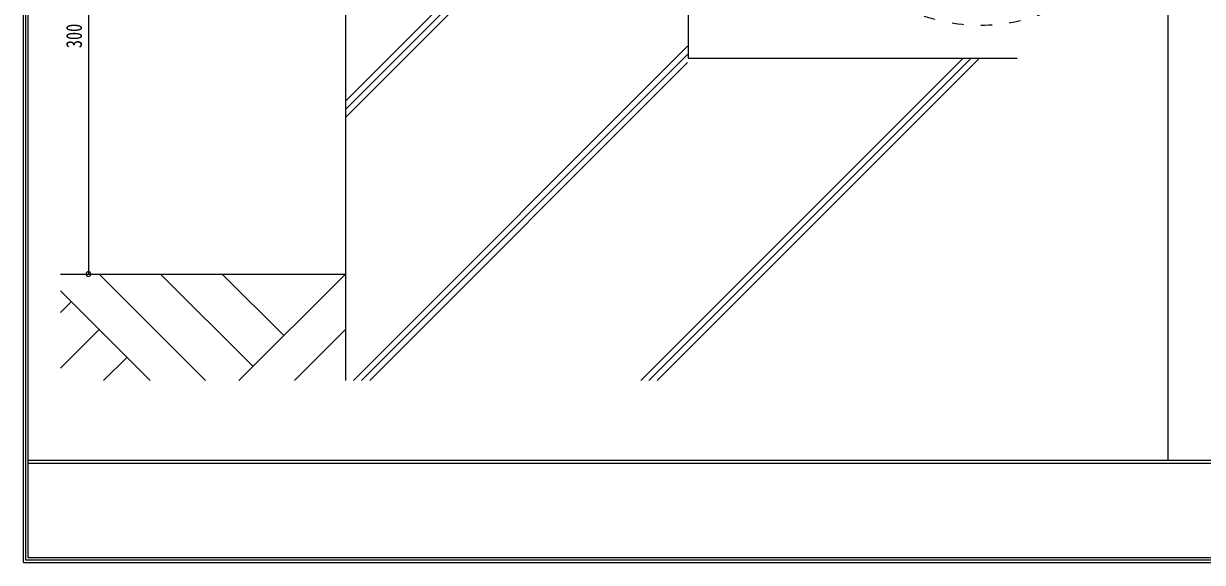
# Model space of a CAD drawing. Units: millimetres, scale not verified. Extents: x -1209 to 1209, y -852 to 852.
# Drawn here: x -1209 to -594, y -852 to -571 of the extents above; entities that cross this region are included whole.
import ezdxf
from ezdxf.enums import TextEntityAlignment as Align

# ---------------------------------------------------------------- set-up
doc = ezdxf.new("R2010")
doc.units = ezdxf.units.MM
doc.header["$LTSCALE"] = 3
doc.linetypes.add('USER2', pattern=[5, 2, -3])
for name, color, linetype, lineweight in [('0-1_0-0WAKU', 7, 'Continuous', 18), ('0-3_0-2SUNPO', 7, 'Continuous', 18), ('0-8_0-7KUTAI', 6, 'Continuous', 18)]:
    doc.layers.add(name, color=color, linetype=linetype, lineweight=lineweight)
doc.styles.add('ＭＳ ゴシック', font='')
doc.styles.get('ＭＳ ゴシック').set_extended_font_data('MS Gothic')

msp = doc.modelspace()

# ---------------------------------------------------------------- linework, layer by layer
at = {"layer": '0-1_0-0WAKU'}
for p, q in [((-1209.414, -852.414), (-1209.414, 852.414)), ((-1208.207, -851.207), (-1208.207, 851.207)), ((-1207, -850), (-1207, 850)), ((-612, 850), (-612, -799)), ((-1207, -799), (1207, -799)), ((-1207, -800.7), (1207, -800.7)), ((-1209.414, -852.414), (1209.414, -852.414)), ((1208.207, -851.207), (-1208.207, -851.207)), ((1207, -850), (-1207, -850))]:
    msp.add_line(p, q, dxfattribs=at)
at = {"layer": '0-3_0-2SUNPO'}
msp.add_line((-1175.55, -391.937), (-1175.549, -701.939), dxfattribs=at)
at = {"layer": '0-3_0-2SUNPO', "linetype": 'USER2'}
msp.add_circle((-710.061, -482.252), 90, dxfattribs=at)
at = {"layer": '0-3_0-2SUNPO'}
for start, end in [(0, 180), (180, 0)]:
    msp.add_arc((-1175.549, -701.939), 1.2, start, end, dxfattribs=at)
at = {"layer": '0-8_0-7KUTAI', "color": 4}
for p, q in [((-1041.29, -611.688), (-862.685, -433.089)), ((-1041.225, -615.886), (-862.686, -437.345)), ((-1041.163, -620.081), (-862.685, -441.605)), ((-1037.172, -757.571), (-862.685, -583.089)), ((-1032.909, -757.571), (-862.686, -587.345)), ((-887.167, -757.571), (-718.984, -589.393)), ((-882.911, -757.571), (-714.735, -589.393)), ((-878.65, -757.571), (-710.469, -589.393)), ((-1028.653, -757.571), (-862.685, -591.605))]:
    msp.add_line(p, q, dxfattribs=at)
at = {"layer": '0-8_0-7KUTAI', "color": 7}
for p, q in [((-1170.018, -701.919), (-1114.367, -757.571)), ((-1137.846, -701.919), (-1089.591, -750.176)), ((-1105.675, -701.919), (-1073.506, -734.09)), ((-1041.353, -701.939), (-1096.985, -757.571)), ((-1143.337, -757.571), (-1190.181, -710.727)), ((-1184.558, -716.35), (-1190.181, -721.973)), ((-1170.018, -730.924), (-1190.181, -751.087)), ((-1041.353, -730.924), (-1067.999, -757.571)), ((-1155.509, -745.4), (-1167.68, -757.571))]:
    msp.add_line(p, q, dxfattribs=at)
at = {"layer": '0-8_0-7KUTAI', "color": 4}
for points in [[(-956.053, -366.919), (-956.053, -417.096), (-1041.353, -423.076), (-1041.353, -757.571)], [(-690.648, -589.393), (-862.321, -589.393), (-862.389, -366.919), (-955.884, -366.919)]]:
    msp.add_lwpolyline(points, dxfattribs=at)
at = {"layer": '0-8_0-7KUTAI', "color": 7}
msp.add_lwpolyline([(-1190.181, -701.939), (-1041.353, -701.939), (-1041.353, -757.571)], dxfattribs=at)

# ---------------------------------------------------------------- texts
at = {"layer": '0-3_0-2SUNPO', "style": 'ＭＳ ゴシック', "width": 0.75}
msp.add_text('300', height=8.303, rotation=90, dxfattribs=at).set_placement((-1176.449, -584.043), align=Align.BOTTOM_LEFT)

doc.saveas('drawing.dxf')
